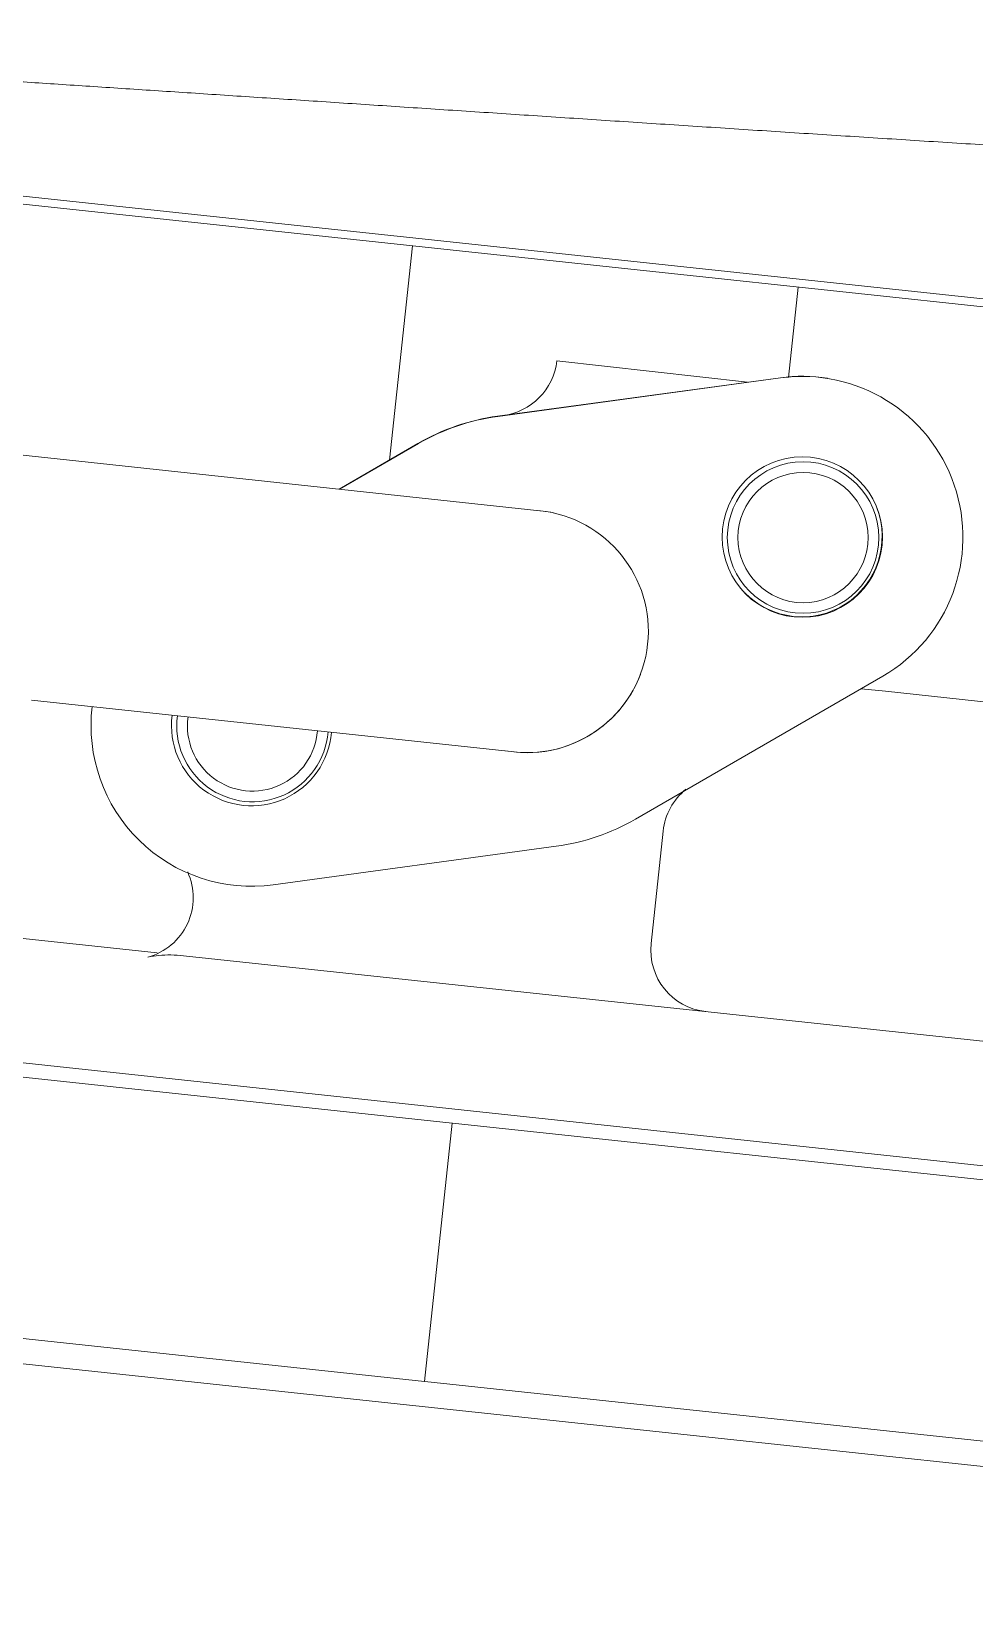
# Model space of a CAD drawing. Header units: millimetres. Extents: x 8265 to 78888, y 1905 to 34251.
# Drawn here: x 38801.62 to 38807.79, y 24293.49 to 24303.76 of the extents above; entities that cross this region are included whole.
import ezdxf

# ---------------------------------------------------------------- set-up
doc = ezdxf.new("R2010")
doc.units = ezdxf.units.MM
doc.layers.add('495_IMPIANTI_001-AM_0', color=6, linetype='Continuous', lineweight=0)

# ---------------------------------------------------------------- blocks, each defined once
blk = doc.blocks.new('gruppo elettrogeno')
at = {"layer": '495_IMPIANTI_001-AM_0'}
for p, q in [((155.8249295856294, -288.2862614756932), (172.5736048579802, -288.2865479889924)), ((158.4028827089605, -288.4516062123739), (167.7578337722989, -288.4517567588055)), ((167.7596765366798, -288.4517583384923), (167.7596572337388, -290.153258338295)), ((176.168663324439, -288.4518318775235), (167.7596765366798, -288.4517583384923)), ((158.4028634060196, -290.153106212173), (167.7578144693598, -290.1532567586046)), ((176.168644021509, -290.1533318773227), (167.7596572337388, -290.153258338295)), ((163.1647534939802, -290.2447994152617), (172.0547534131001, -290.2449002568437)), ((169.6253650958097, -291.054913875375), (164.2393991849294, -291.0548415805724)), ((171.7886801004297, -291.0549126882624), (169.7988689911399, -291.0549148661421)), ((166.5902637908093, -292.200608989745), (166.5902721941293, -291.4598794475323)), ((169.0909621034498, -291.5786899337736), (167.2758869716399, -292.0263630128256)), ((166.7783683866492, -292.258359734883), (165.2687230955598, -293.3610292222447)), ((167.6153590186696, -292.6113905021239), (170.7946936761891, -292.6117910296025)), ((165.23950851888, -293.2648555258429), (164.2394239683799, -293.2648337856926)), ((165.4003903036992, -293.2648573507622), (165.23950851888, -293.2648555258429)), ((167.6153590605099, -294.1993904895326), (170.7946937180295, -294.1997910170148)), ((168.4534877694205, -294.551736077673), (168.9354350561007, -294.1997139366622)), ((168.9367058321805, -294.1997140680442), (168.4570697119598, -294.5514492029733)), ((170.7946936971093, -294.1997910233122), (173.1616936453102, -294.1997910233122)), ((168.6301791582991, -294.4226778119128), (168.6301631371389, -295.8348979933044)), ((166.1408940526198, -295.2314058787933), (167.9559691844297, -294.7837327997449)), ((167.9573713482405, -294.7850412524431), (166.1430193218894, -295.2325359835932)), ((166.3537534869702, -295.1805601667847), (167.6102298962196, -295.1875128258116)), ((166.0900146403092, -295.8348576955841), (166.0900213956193, -295.2393964880948)), ((171.5447921606792, -295.8349363453754), (163.6747922202103, -295.834847064013)), ((173.954183579699, -295.8869500328447), (164.8566197192104, -295.8868841894846))]:
    blk.add_line(p, q, dxfattribs=at)
for centre, radius in [((165.8890481148792, -294.2103052432622), 0.525), ((165.8837246901494, -294.2079592216114), 0.49600000002), ((165.8837135177091, -294.2079583575915), 0.42625)]:
    blk.add_circle(centre, radius, dxfattribs=at)
for centre, radius, start, end in [((166.1852721978194, -291.4598748535145), 0.405, 359.9993500794026, 89.9030057854642), ((170.0061673196597, -291.3967650663117), 0.405, 111.5125765781067, 210.5515782764163), ((169.3428080411904, -292.5997905693048), 1.0517, 359.3441606942921, 103.8549999396508), ((167.6159280780303, -293.4050479062835), 1.42, 103.8549999396508, 126.144999955752), ((169.3428080411904, -292.5997905693048), 0.525, 358.6897230782015, 181.3026140997954), ((169.336775594229, -292.5978228132453), 0.49600000002, 358.373305727243, 181.6204168519811), ((166.1852637944994, -292.2006043957235), 0.405, 314.8226440141396, 359.9993500794026), ((169.3367644217797, -292.5978219492326), 0.42625, 358.1012555786426, 181.8605047495547), ((167.6153589700007, -293.4053905796254), 0.794, 90.00000150963272, 270.0000015096327), ((167.6159280780303, -293.4050479062835), 0.7945000000000001, 85.9803010143075, 165.3378831686369), ((165.8890481148792, -294.2103052432622), 1.0517, 126.144999955752, 283.8549999396508), ((165.8915804756107, -294.2130858863138), 0.525, 50.56634494169442, 207.1346323568526), ((167.6159280780303, -293.4050479062835), 0.7945000000000001, 261.1687807441936, 270.9456104203109), ((167.6159280780303, -293.4050479062835), 1.42, 283.8549999396508, 306.144999955752), ((167.6173302418501, -293.4063563589816), 1.42, 283.8549999396508, 306.2539912462545), ((168.0152298925805, -295.1875174198331), 0.405, 102.7854242509308, 179.9993500794026), ((165.8915804756107, -294.2130858863138), 1.05, 266.9170245621769, 283.8549999396508)]:
    blk.add_arc(centre, radius, start, end, dxfattribs=at)
for points, start_tangent, end_tangent in [([(169.8576160972698, -291.0198884363426), (169.7860639705796, -291.0394345965042), (169.7085658730502, -291.0510080723334), (169.6253648332804, -291.054913875375)], (-0.9434833173840652, -0.3314200202431342), (-0.9999999999356655, 1.134324615444572e-05)), ([(177.6170533202494, -296.2791826618823), (177.6172926841791, -296.2791027333124), (177.5401307110296, -296.2907545017233), (177.4869914977207, -296.2975460059251), (177.4219642722601, -296.3051298975633), (177.3452319046701, -296.3133450293544), (177.2565396160899, -296.3221062212624), (177.1553904543998, -296.3313672097147), (177.0410964812399, -296.3411047954442), (176.9131054131194, -296.3512882123623), (176.7712264277397, -296.361869908892), (176.6154607919198, -296.3728010741552), (176.4458602995091, -296.3840389186016), (176.2624236171105, -296.3955548357344), (176.0651692858901, -296.4073348790052), (175.8538890082691, -296.4193878954839), (175.6284400119202, -296.4317262763334), (175.3890380965404, -296.444350371873), (175.1359703437302, -296.4572613263017), (174.8693384611197, -296.4704709584048), (174.5890344522104, -296.4840023923834), (174.2949485914996, -296.4978815328222), (173.9869947695988, -296.5121354627418), (173.665412738239, -296.5267683557149), (173.3307648318496, -296.5417597638525), (172.9836744938202, -296.5570867622237), (172.6248191102495, -296.5727246526849), (172.2545731656992, -296.5886602533037), (171.87289212416, -296.604897072325), (171.4797189038691, -296.6214392914744), (171.0750052455496, -296.6382909311951), (170.65882852502, -296.6554547006936), (170.2318329267491, -296.6729271005543), (169.7948863922302, -296.6907018996944), (169.3489369809395, -296.7087718156117), (168.8949888382194, -296.727129902335), (168.4335823948095, -296.7457937275221), (167.9649665470697, -296.7647987926839), (167.4898157697698, -296.7841670088756), (167.0093098298094, -296.8038974492347), (166.5252880328499, -296.823961831823), (166.0396248405486, -296.8443347881739), (165.5533313485503, -296.8650344778152), (165.0670962276199, -296.8860986260343), (164.581877838229, -296.9075482519047), (164.0996976621391, -296.9293086838925), (163.6795648628704, -296.9486373455447)], (0.9527494026858834, 0.3037574290148188), (-0.9989243224442806, -0.04637022783246605))]:
    blk.add_spline(points, degree=3, dxfattribs=dict(at, start_tangent=start_tangent, end_tangent=end_tangent))

msp = doc.modelspace()

# ---------------------------------------------------------------- block references
at = {"layer": '495_IMPIANTI_001-AM_0', "linetype": 'Continuous', "rotation": 173.8923967405046}
msp.add_blockref('gruppo elettrogeno', (38940.31072981787, 23990.25911065413), dxfattribs=at)

doc.saveas('drawing.dxf')
